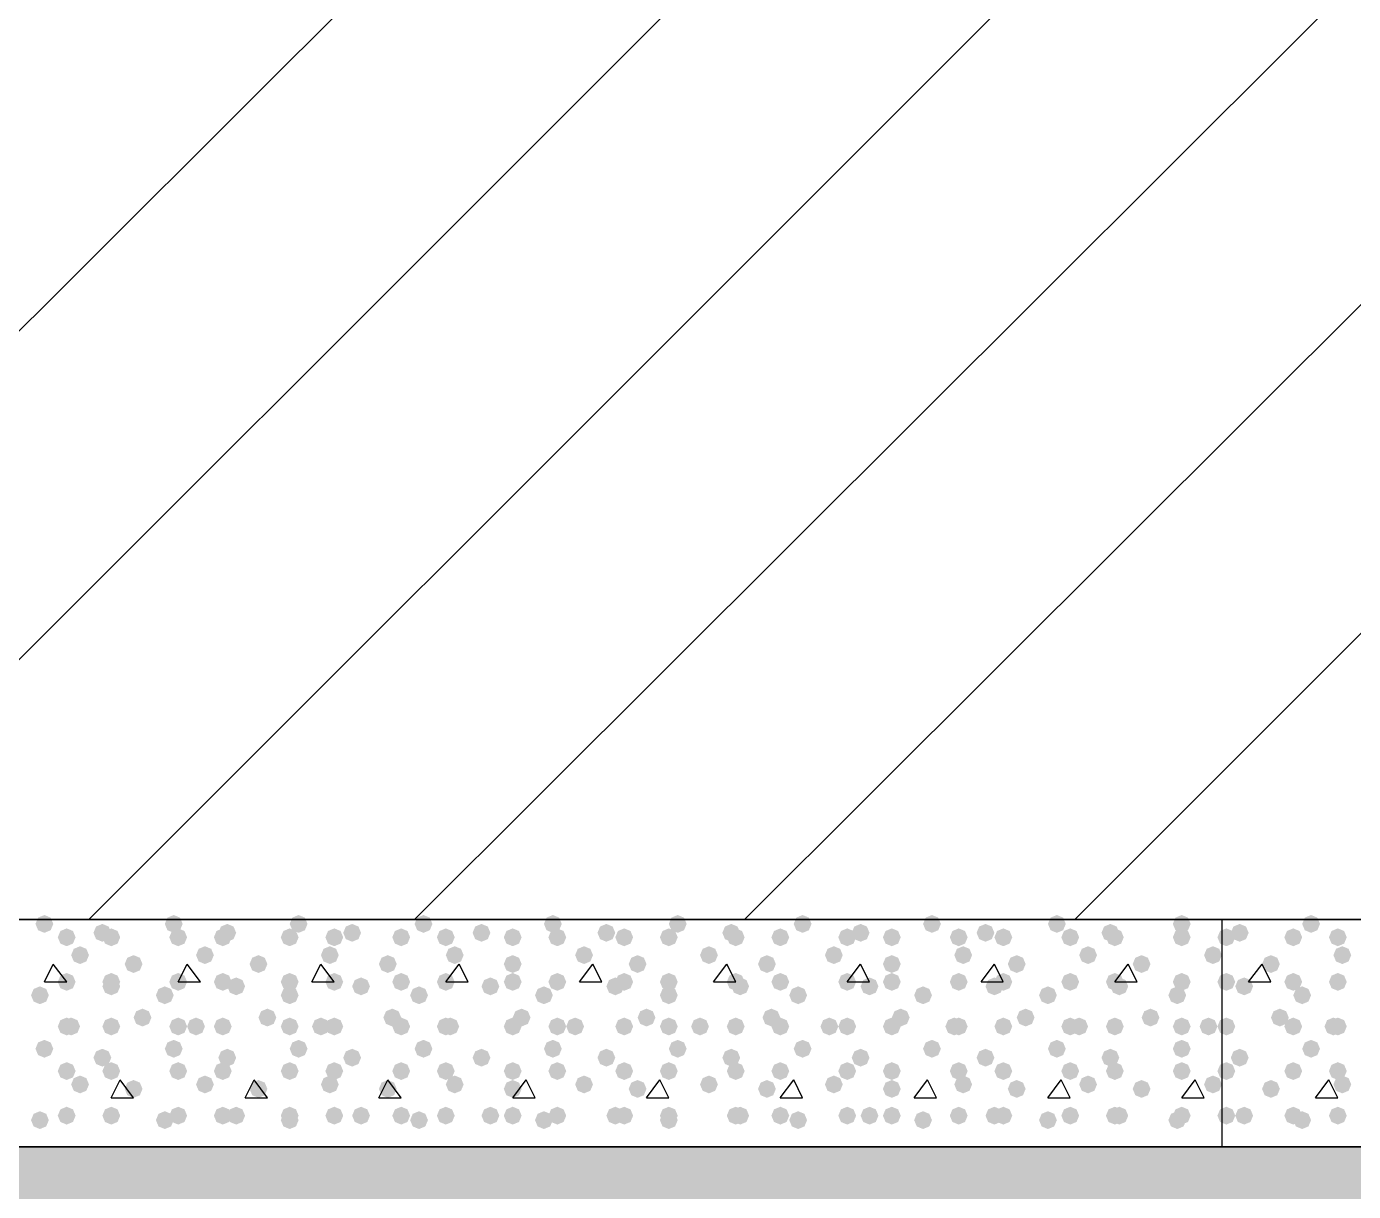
# Model space of a CAD drawing. Header units: millimetres. Extents: x 0 to 420, y 0 to 297.
# Drawn here: x 161.33 to 173.93, y 177.5 to 188.56 of the extents above; entities that cross this region are included whole.
import ezdxf

# ---------------------------------------------------------------- set-up
doc = ezdxf.new("R2010")
doc.units = ezdxf.units.MM
doc.layers.get('0').update_dxf_attribs({"linetype": 'CONTINUOUS'})

msp = doc.modelspace()

# ---------------------------------------------------------------- hatches: boundary and pattern name
at = {"true_color": 0x000008}
for points in [[(161.586333, 180.043667), (161.561462, 179.983871), (161.501667, 179.959), (161.441871, 179.983871), (161.417, 180.043667), (161.441871, 180.103462), (161.501667, 180.128333), (161.561462, 180.103463)], [(162.814, 180.043667), (162.789129, 179.983871), (162.729333, 179.959), (162.669537, 179.983871), (162.644667, 180.043667), (162.669537, 180.103462), (162.729333, 180.128333), (162.789129, 180.103463)], [(163.999333, 180.043667), (163.974463, 179.983871), (163.914667, 179.959), (163.854871, 179.983871), (163.83, 180.043667), (163.854871, 180.103462), (163.914667, 180.128333), (163.974462, 180.103463)], [(165.184667, 180.043667), (165.159796, 179.983871), (165.1, 179.959), (165.040204, 179.983871), (165.015333, 180.043667), (165.040204, 180.103462), (165.1, 180.128333), (165.159796, 180.103463)], [(166.412333, 180.043667), (166.387462, 179.983871), (166.327667, 179.959), (166.267871, 179.983871), (166.243, 180.043667), (166.267871, 180.103462), (166.327667, 180.128333), (166.387462, 180.103463)], [(167.597667, 180.043667), (167.572796, 179.983871), (167.513, 179.959), (167.453204, 179.983871), (167.428333, 180.043667), (167.453204, 180.103462), (167.513, 180.128333), (167.572796, 180.103463)], [(168.783, 180.043667), (168.758129, 179.983871), (168.698333, 179.959), (168.638537, 179.983871), (168.613667, 180.043667), (168.638537, 180.103462), (168.698333, 180.128333), (168.758129, 180.103463)], [(170.010667, 180.043667), (169.985796, 179.983871), (169.926, 179.959), (169.866204, 179.983871), (169.841333, 180.043667), (169.866204, 180.103462), (169.926, 180.128333), (169.985796, 180.103463)], [(171.196, 180.043667), (171.171129, 179.983871), (171.111333, 179.959), (171.051538, 179.983871), (171.026667, 180.043667), (171.051537, 180.103462), (171.111333, 180.128333), (171.171129, 180.103463)], [(172.381333, 180.043667), (172.356462, 179.983871), (172.296667, 179.959), (172.236871, 179.983871), (172.212, 180.043667), (172.236871, 180.103462), (172.296667, 180.128333), (172.356462, 180.103463)], [(161.798, 179.916667), (161.773129, 179.856871), (161.713333, 179.832), (161.653538, 179.856871), (161.628667, 179.916667), (161.653537, 179.976462), (161.713333, 180.001333), (161.773129, 179.976463)], [(162.136667, 179.959), (162.111796, 179.899204), (162.052, 179.874333), (161.992204, 179.899204), (161.967333, 179.959), (161.992204, 180.018796), (162.052, 180.043667), (162.111796, 180.018796)], [(162.221333, 179.916667), (162.196463, 179.856871), (162.136667, 179.832), (162.076871, 179.856871), (162.052, 179.916667), (162.076871, 179.976462), (162.136667, 180.001333), (162.196462, 179.976463)], [(162.856333, 179.916667), (162.831462, 179.856871), (162.771667, 179.832), (162.711871, 179.856871), (162.687, 179.916667), (162.711871, 179.976462), (162.771667, 180.001333), (162.831462, 179.976463)], [(163.279667, 179.916667), (163.254796, 179.856871), (163.195, 179.832), (163.135204, 179.856871), (163.110333, 179.916667), (163.135204, 179.976462), (163.195, 180.001333), (163.254796, 179.976463)], [(163.322, 179.959), (163.297129, 179.899204), (163.237333, 179.874333), (163.177538, 179.899204), (163.152667, 179.959), (163.177537, 180.018796), (163.237333, 180.043667), (163.297129, 180.018796)], [(163.914667, 179.916667), (163.889796, 179.856871), (163.83, 179.832), (163.770204, 179.856871), (163.745333, 179.916667), (163.770204, 179.976462), (163.83, 180.001333), (163.889796, 179.976463)], [(164.338, 179.916667), (164.313129, 179.856871), (164.253333, 179.832), (164.193537, 179.856871), (164.168667, 179.916667), (164.193537, 179.976462), (164.253333, 180.001333), (164.313129, 179.976463)], [(164.507333, 179.959), (164.482463, 179.899204), (164.422667, 179.874333), (164.362871, 179.899204), (164.338, 179.959), (164.362871, 180.018796), (164.422667, 180.043667), (164.482462, 180.018796)], [(164.973, 179.916667), (164.948129, 179.856871), (164.888333, 179.832), (164.828537, 179.856871), (164.803667, 179.916667), (164.828537, 179.976462), (164.888333, 180.001333), (164.948129, 179.976463)], [(165.396333, 179.916667), (165.371462, 179.856871), (165.311667, 179.832), (165.251871, 179.856871), (165.227, 179.916667), (165.251871, 179.976462), (165.311667, 180.001333), (165.371462, 179.976463)], [(165.735, 179.959), (165.710129, 179.899204), (165.650333, 179.874333), (165.590538, 179.899204), (165.565667, 179.959), (165.590537, 180.018796), (165.650333, 180.043667), (165.710129, 180.018796)], [(166.031333, 179.916667), (166.006463, 179.856871), (165.946667, 179.832), (165.886871, 179.856871), (165.862, 179.916667), (165.886871, 179.976462), (165.946667, 180.001333), (166.006462, 179.976463)], [(166.454667, 179.916667), (166.429796, 179.856871), (166.37, 179.832), (166.310204, 179.856871), (166.285333, 179.916667), (166.310204, 179.976462), (166.37, 180.001333), (166.429796, 179.976463)], [(166.920333, 179.959), (166.895462, 179.899204), (166.835667, 179.874333), (166.775871, 179.899204), (166.751, 179.959), (166.775871, 180.018796), (166.835667, 180.043667), (166.895462, 180.018796)], [(167.089667, 179.916667), (167.064796, 179.856871), (167.005, 179.832), (166.945204, 179.856871), (166.920333, 179.916667), (166.945204, 179.976462), (167.005, 180.001333), (167.064796, 179.976463)], [(167.513, 179.916667), (167.488129, 179.856871), (167.428333, 179.832), (167.368538, 179.856871), (167.343667, 179.916667), (167.368537, 179.976462), (167.428333, 180.001333), (167.488129, 179.976463)], [(168.105667, 179.959), (168.080796, 179.899204), (168.021, 179.874333), (167.961204, 179.899204), (167.936333, 179.959), (167.961204, 180.018796), (168.021, 180.043667), (168.080796, 180.018796)], [(168.148, 179.916667), (168.123129, 179.856871), (168.063333, 179.832), (168.003537, 179.856871), (167.978667, 179.916667), (168.003537, 179.976462), (168.063333, 180.001333), (168.123129, 179.976463)], [(168.571333, 179.916667), (168.546462, 179.856871), (168.486667, 179.832), (168.426871, 179.856871), (168.402, 179.916667), (168.426871, 179.976462), (168.486667, 180.001333), (168.546462, 179.976463)], [(169.206333, 179.916667), (169.181462, 179.856871), (169.121667, 179.832), (169.061871, 179.856871), (169.037, 179.916667), (169.061871, 179.976462), (169.121667, 180.001333), (169.181462, 179.976463)], [(169.333333, 179.959), (169.308462, 179.899204), (169.248667, 179.874333), (169.188871, 179.899204), (169.164, 179.959), (169.188871, 180.018796), (169.248667, 180.043667), (169.308462, 180.018796)], [(169.629667, 179.916667), (169.604796, 179.856871), (169.545, 179.832), (169.485204, 179.856871), (169.460333, 179.916667), (169.485204, 179.976462), (169.545, 180.001333), (169.604796, 179.976463)], [(170.264667, 179.916667), (170.239796, 179.856871), (170.18, 179.832), (170.120204, 179.856871), (170.095333, 179.916667), (170.120204, 179.976462), (170.18, 180.001333), (170.239796, 179.976463)], [(170.518667, 179.959), (170.493796, 179.899204), (170.434, 179.874333), (170.374204, 179.899204), (170.349333, 179.959), (170.374204, 180.018796), (170.434, 180.043667), (170.493796, 180.018796)], [(170.688, 179.916667), (170.663129, 179.856871), (170.603333, 179.832), (170.543538, 179.856871), (170.518667, 179.916667), (170.543537, 179.976462), (170.603333, 180.001333), (170.663129, 179.976463)], [(171.323, 179.916667), (171.298129, 179.856871), (171.238333, 179.832), (171.178538, 179.856871), (171.153667, 179.916667), (171.178537, 179.976462), (171.238333, 180.001333), (171.298129, 179.976463)], [(171.704, 179.959), (171.679129, 179.899204), (171.619333, 179.874333), (171.559538, 179.899204), (171.534667, 179.959), (171.559537, 180.018796), (171.619333, 180.043667), (171.679129, 180.018796)], [(171.746333, 179.916667), (171.721462, 179.856871), (171.661667, 179.832), (171.601871, 179.856871), (171.577, 179.916667), (171.601871, 179.976462), (171.661667, 180.001333), (171.721462, 179.976463)], [(172.381333, 179.916667), (172.356462, 179.856871), (172.296667, 179.832), (172.236871, 179.856871), (172.212, 179.916667), (172.236871, 179.976462), (172.296667, 180.001333), (172.356462, 179.976463)], [(161.925, 179.747333), (161.900129, 179.687537), (161.840333, 179.662667), (161.780538, 179.687537), (161.755667, 179.747333), (161.780537, 179.807129), (161.840333, 179.832), (161.900129, 179.807129)], [(162.433, 179.662667), (162.408129, 179.602871), (162.348333, 179.578), (162.288538, 179.602871), (162.263667, 179.662667), (162.288537, 179.722462), (162.348333, 179.747333), (162.408129, 179.722463)], [(163.110333, 179.747333), (163.085462, 179.687537), (163.025667, 179.662667), (162.965871, 179.687537), (162.941, 179.747333), (162.965871, 179.807129), (163.025667, 179.832), (163.085462, 179.807129)], [(163.618333, 179.662667), (163.593462, 179.602871), (163.533667, 179.578), (163.473871, 179.602871), (163.449, 179.662667), (163.473871, 179.722462), (163.533667, 179.747333), (163.593462, 179.722463)], [(164.295667, 179.747333), (164.270796, 179.687537), (164.211, 179.662667), (164.151204, 179.687537), (164.126333, 179.747333), (164.151204, 179.807129), (164.211, 179.832), (164.270796, 179.807129)], [(164.846, 179.662667), (164.821129, 179.602871), (164.761333, 179.578), (164.701538, 179.602871), (164.676667, 179.662667), (164.701537, 179.722462), (164.761333, 179.747333), (164.821129, 179.722463)], [(165.481, 179.747333), (165.456129, 179.687537), (165.396333, 179.662667), (165.336538, 179.687537), (165.311667, 179.747333), (165.336537, 179.807129), (165.396333, 179.832), (165.456129, 179.807129)], [(166.031333, 179.662667), (166.006463, 179.602871), (165.946667, 179.578), (165.886871, 179.602871), (165.862, 179.662667), (165.886871, 179.722462), (165.946667, 179.747333), (166.006462, 179.722463)], [(166.708667, 179.747333), (166.683796, 179.687537), (166.624, 179.662667), (166.564204, 179.687537), (166.539333, 179.747333), (166.564204, 179.807129), (166.624, 179.832), (166.683796, 179.807129)], [(167.216667, 179.662667), (167.191796, 179.602871), (167.132, 179.578), (167.072204, 179.602871), (167.047333, 179.662667), (167.072204, 179.722462), (167.132, 179.747333), (167.191796, 179.722463)], [(167.894, 179.747333), (167.869129, 179.687537), (167.809333, 179.662667), (167.749538, 179.687537), (167.724667, 179.747333), (167.749537, 179.807129), (167.809333, 179.832), (167.869129, 179.807129)], [(168.444333, 179.662667), (168.419463, 179.602871), (168.359667, 179.578), (168.299871, 179.602871), (168.275, 179.662667), (168.299871, 179.722462), (168.359667, 179.747333), (168.419462, 179.722463)], [(169.079333, 179.747333), (169.054463, 179.687537), (168.994667, 179.662667), (168.934871, 179.687537), (168.91, 179.747333), (168.934871, 179.807129), (168.994667, 179.832), (169.054462, 179.807129)], [(169.629667, 179.662667), (169.604796, 179.602871), (169.545, 179.578), (169.485204, 179.602871), (169.460333, 179.662667), (169.485204, 179.722462), (169.545, 179.747333), (169.604796, 179.722463)], [(170.307, 179.747333), (170.282129, 179.687537), (170.222333, 179.662667), (170.162537, 179.687537), (170.137667, 179.747333), (170.162537, 179.807129), (170.222333, 179.832), (170.282129, 179.807129)], [(170.815, 179.662667), (170.790129, 179.602871), (170.730333, 179.578), (170.670538, 179.602871), (170.645667, 179.662667), (170.670537, 179.722462), (170.730333, 179.747333), (170.790129, 179.722463)], [(171.492333, 179.747333), (171.467462, 179.687537), (171.407667, 179.662667), (171.347871, 179.687537), (171.323, 179.747333), (171.347871, 179.807129), (171.407667, 179.832), (171.467462, 179.807129)], [(172.000333, 179.662667), (171.975462, 179.602871), (171.915667, 179.578), (171.855871, 179.602871), (171.831, 179.662667), (171.855871, 179.722462), (171.915667, 179.747333), (171.975462, 179.722463)], [(172.677667, 179.747333), (172.652796, 179.687537), (172.593, 179.662667), (172.533204, 179.687537), (172.508333, 179.747333), (172.533204, 179.807129), (172.593, 179.832), (172.652796, 179.807129)], [(161.798, 179.493333), (161.773129, 179.433538), (161.713333, 179.408667), (161.653538, 179.433538), (161.628667, 179.493333), (161.653537, 179.553129), (161.713333, 179.578), (161.773129, 179.553129)], [(162.221333, 179.493333), (162.196463, 179.433538), (162.136667, 179.408667), (162.076871, 179.433538), (162.052, 179.493333), (162.076871, 179.553129), (162.136667, 179.578), (162.196462, 179.553129)], [(162.221333, 179.451), (162.196463, 179.391204), (162.136667, 179.366333), (162.076871, 179.391204), (162.052, 179.451), (162.076871, 179.510796), (162.136667, 179.535667), (162.196462, 179.510796)], [(162.856333, 179.493333), (162.831462, 179.433538), (162.771667, 179.408667), (162.711871, 179.433538), (162.687, 179.493333), (162.711871, 179.553129), (162.771667, 179.578), (162.831462, 179.553129)], [(163.279667, 179.493333), (163.254796, 179.433538), (163.195, 179.408667), (163.135204, 179.433538), (163.110333, 179.493333), (163.135204, 179.553129), (163.195, 179.578), (163.254796, 179.553129)], [(163.406667, 179.451), (163.381796, 179.391204), (163.322, 179.366333), (163.262204, 179.391204), (163.237333, 179.451), (163.262204, 179.510796), (163.322, 179.535667), (163.381796, 179.510796)], [(163.914667, 179.493333), (163.889796, 179.433538), (163.83, 179.408667), (163.770204, 179.433538), (163.745333, 179.493333), (163.770204, 179.553129), (163.83, 179.578), (163.889796, 179.553129)], [(164.338, 179.493333), (164.313129, 179.433538), (164.253333, 179.408667), (164.193537, 179.433538), (164.168667, 179.493333), (164.193537, 179.553129), (164.253333, 179.578), (164.313129, 179.553129)], [(164.592, 179.451), (164.567129, 179.391204), (164.507333, 179.366333), (164.447538, 179.391204), (164.422667, 179.451), (164.447537, 179.510796), (164.507333, 179.535667), (164.567129, 179.510796)], [(164.973, 179.493333), (164.948129, 179.433538), (164.888333, 179.408667), (164.828537, 179.433538), (164.803667, 179.493333), (164.828537, 179.553129), (164.888333, 179.578), (164.948129, 179.553129)], [(165.396333, 179.493333), (165.371462, 179.433538), (165.311667, 179.408667), (165.251871, 179.433538), (165.227, 179.493333), (165.251871, 179.553129), (165.311667, 179.578), (165.371462, 179.553129)], [(165.819667, 179.451), (165.794796, 179.391204), (165.735, 179.366333), (165.675204, 179.391204), (165.650333, 179.451), (165.675204, 179.510796), (165.735, 179.535667), (165.794796, 179.510796)], [(166.031333, 179.493333), (166.006463, 179.433538), (165.946667, 179.408667), (165.886871, 179.433538), (165.862, 179.493333), (165.886871, 179.553129), (165.946667, 179.578), (166.006462, 179.553129)], [(166.454667, 179.493333), (166.429796, 179.433538), (166.37, 179.408667), (166.310204, 179.433538), (166.285333, 179.493333), (166.310204, 179.553129), (166.37, 179.578), (166.429796, 179.553129)], [(167.005, 179.451), (166.980129, 179.391204), (166.920333, 179.366333), (166.860538, 179.391204), (166.835667, 179.451), (166.860537, 179.510796), (166.920333, 179.535667), (166.980129, 179.510796)], [(167.089667, 179.493333), (167.064796, 179.433538), (167.005, 179.408667), (166.945204, 179.433538), (166.920333, 179.493333), (166.945204, 179.553129), (167.005, 179.578), (167.064796, 179.553129)], [(167.513, 179.493333), (167.488129, 179.433538), (167.428333, 179.408667), (167.368538, 179.433538), (167.343667, 179.493333), (167.368537, 179.553129), (167.428333, 179.578), (167.488129, 179.553129)], [(168.148, 179.493333), (168.123129, 179.433538), (168.063333, 179.408667), (168.003537, 179.433538), (167.978667, 179.493333), (168.003537, 179.553129), (168.063333, 179.578), (168.123129, 179.553129)], [(168.190333, 179.451), (168.165462, 179.391204), (168.105667, 179.366333), (168.045871, 179.391204), (168.021, 179.451), (168.045871, 179.510796), (168.105667, 179.535667), (168.165462, 179.510796)], [(168.571333, 179.493333), (168.546462, 179.433538), (168.486667, 179.408667), (168.426871, 179.433538), (168.402, 179.493333), (168.426871, 179.553129), (168.486667, 179.578), (168.546462, 179.553129)], [(169.206333, 179.493333), (169.181462, 179.433538), (169.121667, 179.408667), (169.061871, 179.433538), (169.037, 179.493333), (169.061871, 179.553129), (169.121667, 179.578), (169.181462, 179.553129)], [(169.418, 179.451), (169.393129, 179.391204), (169.333333, 179.366333), (169.273538, 179.391204), (169.248667, 179.451), (169.273537, 179.510796), (169.333333, 179.535667), (169.393129, 179.510796)], [(169.629667, 179.493333), (169.604796, 179.433538), (169.545, 179.408667), (169.485204, 179.433538), (169.460333, 179.493333), (169.485204, 179.553129), (169.545, 179.578), (169.604796, 179.553129)], [(170.264667, 179.493333), (170.239796, 179.433538), (170.18, 179.408667), (170.120204, 179.433538), (170.095333, 179.493333), (170.120204, 179.553129), (170.18, 179.578), (170.239796, 179.553129)], [(170.603333, 179.451), (170.578463, 179.391204), (170.518667, 179.366333), (170.458871, 179.391204), (170.434, 179.451), (170.458871, 179.510796), (170.518667, 179.535667), (170.578462, 179.510796)], [(170.688, 179.493333), (170.663129, 179.433538), (170.603333, 179.408667), (170.543538, 179.433538), (170.518667, 179.493333), (170.543537, 179.553129), (170.603333, 179.578), (170.663129, 179.553129)], [(171.323, 179.493333), (171.298129, 179.433538), (171.238333, 179.408667), (171.178538, 179.433538), (171.153667, 179.493333), (171.178537, 179.553129), (171.238333, 179.578), (171.298129, 179.553129)], [(171.746333, 179.493333), (171.721462, 179.433538), (171.661667, 179.408667), (171.601871, 179.433538), (171.577, 179.493333), (171.601871, 179.553129), (171.661667, 179.578), (171.721462, 179.553129)], [(171.788667, 179.451), (171.763796, 179.391204), (171.704, 179.366333), (171.644204, 179.391204), (171.619333, 179.451), (171.644204, 179.510796), (171.704, 179.535667), (171.763796, 179.510796)], [(172.381333, 179.493333), (172.356462, 179.433538), (172.296667, 179.408667), (172.236871, 179.433538), (172.212, 179.493333), (172.236871, 179.553129), (172.296667, 179.578), (172.356462, 179.553129)], [(161.544, 179.366333), (161.519129, 179.306537), (161.459333, 179.281667), (161.399538, 179.306537), (161.374667, 179.366333), (161.399537, 179.426129), (161.459333, 179.451), (161.519129, 179.426129)], [(162.729333, 179.366333), (162.704463, 179.306537), (162.644667, 179.281667), (162.584871, 179.306537), (162.56, 179.366333), (162.584871, 179.426129), (162.644667, 179.451), (162.704462, 179.426129)], [(163.914667, 179.366333), (163.889796, 179.306537), (163.83, 179.281667), (163.770204, 179.306537), (163.745333, 179.366333), (163.770204, 179.426129), (163.83, 179.451), (163.889796, 179.426129)], [(165.142333, 179.366333), (165.117462, 179.306537), (165.057667, 179.281667), (164.997871, 179.306537), (164.973, 179.366333), (164.997871, 179.426129), (165.057667, 179.451), (165.117462, 179.426129)], [(166.327667, 179.366333), (166.302796, 179.306537), (166.243, 179.281667), (166.183204, 179.306537), (166.158333, 179.366333), (166.183204, 179.426129), (166.243, 179.451), (166.302796, 179.426129)], [(167.513, 179.366333), (167.488129, 179.306537), (167.428333, 179.281667), (167.368538, 179.306537), (167.343667, 179.366333), (167.368537, 179.426129), (167.428333, 179.451), (167.488129, 179.426129)], [(168.740667, 179.366333), (168.715796, 179.306537), (168.656, 179.281667), (168.596204, 179.306537), (168.571333, 179.366333), (168.596204, 179.426129), (168.656, 179.451), (168.715796, 179.426129)], [(169.926, 179.366333), (169.901129, 179.306537), (169.841333, 179.281667), (169.781538, 179.306537), (169.756667, 179.366333), (169.781537, 179.426129), (169.841333, 179.451), (169.901129, 179.426129)], [(171.111333, 179.366333), (171.086462, 179.306537), (171.026667, 179.281667), (170.966871, 179.306537), (170.942, 179.366333), (170.966871, 179.426129), (171.026667, 179.451), (171.086462, 179.426129)], [(172.339, 179.366333), (172.314129, 179.306537), (172.254333, 179.281667), (172.194538, 179.306537), (172.169667, 179.366333), (172.194537, 179.426129), (172.254333, 179.451), (172.314129, 179.426129)], [(162.517667, 179.154667), (162.492796, 179.094871), (162.433, 179.07), (162.373204, 179.094871), (162.348333, 179.154667), (162.373204, 179.214462), (162.433, 179.239333), (162.492796, 179.214463)], [(163.703, 179.154667), (163.678129, 179.094871), (163.618333, 179.07), (163.558538, 179.094871), (163.533667, 179.154667), (163.558537, 179.214462), (163.618333, 179.239333), (163.678129, 179.214463)], [(164.888333, 179.154667), (164.863463, 179.094871), (164.803667, 179.07), (164.743871, 179.094871), (164.719, 179.154667), (164.743871, 179.214462), (164.803667, 179.239333), (164.863462, 179.214463)], [(166.116, 179.154667), (166.091129, 179.094871), (166.031333, 179.07), (165.971538, 179.094871), (165.946667, 179.154667), (165.971537, 179.214462), (166.031333, 179.239333), (166.091129, 179.214463)], [(167.301333, 179.154667), (167.276462, 179.094871), (167.216667, 179.07), (167.156871, 179.094871), (167.132, 179.154667), (167.156871, 179.214462), (167.216667, 179.239333), (167.276462, 179.214463)], [(168.486667, 179.154667), (168.461796, 179.094871), (168.402, 179.07), (168.342204, 179.094871), (168.317333, 179.154667), (168.342204, 179.214462), (168.402, 179.239333), (168.461796, 179.214463)], [(169.714333, 179.154667), (169.689462, 179.094871), (169.629667, 179.07), (169.569871, 179.094871), (169.545, 179.154667), (169.569871, 179.214462), (169.629667, 179.239333), (169.689462, 179.214463)], [(170.899667, 179.154667), (170.874796, 179.094871), (170.815, 179.07), (170.755204, 179.094871), (170.730333, 179.154667), (170.755204, 179.214462), (170.815, 179.239333), (170.874796, 179.214463)], [(172.085, 179.154667), (172.060129, 179.094871), (172.000333, 179.07), (171.940538, 179.094871), (171.915667, 179.154667), (171.940537, 179.214462), (172.000333, 179.239333), (172.060129, 179.214463)], [(161.798, 179.07), (161.773129, 179.010204), (161.713333, 178.985333), (161.653538, 179.010204), (161.628667, 179.07), (161.653537, 179.129796), (161.713333, 179.154667), (161.773129, 179.129796)], [(161.840333, 179.07), (161.815462, 179.010204), (161.755667, 178.985333), (161.695871, 179.010204), (161.671, 179.07), (161.695871, 179.129796), (161.755667, 179.154667), (161.815462, 179.129796)], [(162.221333, 179.07), (162.196463, 179.010204), (162.136667, 178.985333), (162.076871, 179.010204), (162.052, 179.07), (162.076871, 179.129796), (162.136667, 179.154667), (162.196462, 179.129796)], [(162.856333, 179.07), (162.831462, 179.010204), (162.771667, 178.985333), (162.711871, 179.010204), (162.687, 179.07), (162.711871, 179.129796), (162.771667, 179.154667), (162.831462, 179.129796)], [(163.025667, 179.07), (163.000796, 179.010204), (162.941, 178.985333), (162.881204, 179.010204), (162.856333, 179.07), (162.881204, 179.129796), (162.941, 179.154667), (163.000796, 179.129796)], [(163.279667, 179.07), (163.254796, 179.010204), (163.195, 178.985333), (163.135204, 179.010204), (163.110333, 179.07), (163.135204, 179.129796), (163.195, 179.154667), (163.254796, 179.129796)], [(163.914667, 179.07), (163.889796, 179.010204), (163.83, 178.985333), (163.770204, 179.010204), (163.745333, 179.07), (163.770204, 179.129796), (163.83, 179.154667), (163.889796, 179.129796)], [(164.211, 179.07), (164.186129, 179.010204), (164.126333, 178.985333), (164.066538, 179.010204), (164.041667, 179.07), (164.066537, 179.129796), (164.126333, 179.154667), (164.186129, 179.129796)], [(164.338, 179.07), (164.313129, 179.010204), (164.253333, 178.985333), (164.193537, 179.010204), (164.168667, 179.07), (164.193537, 179.129796), (164.253333, 179.154667), (164.313129, 179.129796)], [(164.973, 179.07), (164.948129, 179.010204), (164.888333, 178.985333), (164.828537, 179.010204), (164.803667, 179.07), (164.828537, 179.129796), (164.888333, 179.154667), (164.948129, 179.129796)], [(165.396333, 179.07), (165.371462, 179.010204), (165.311667, 178.985333), (165.251871, 179.010204), (165.227, 179.07), (165.251871, 179.129796), (165.311667, 179.154667), (165.371462, 179.129796)], [(165.438667, 179.07), (165.413796, 179.010204), (165.354, 178.985333), (165.294204, 179.010204), (165.269333, 179.07), (165.294204, 179.129796), (165.354, 179.154667), (165.413796, 179.129796)], [(166.031333, 179.07), (166.006463, 179.010204), (165.946667, 178.985333), (165.886871, 179.010204), (165.862, 179.07), (165.886871, 179.129796), (165.946667, 179.154667), (166.006462, 179.129796)], [(166.454667, 179.07), (166.429796, 179.010204), (166.37, 178.985333), (166.310204, 179.010204), (166.285333, 179.07), (166.310204, 179.129796), (166.37, 179.154667), (166.429796, 179.129796)], [(166.624, 179.07), (166.599129, 179.010204), (166.539333, 178.985333), (166.479537, 179.010204), (166.454667, 179.07), (166.479537, 179.129796), (166.539333, 179.154667), (166.599129, 179.129796)], [(167.089667, 179.07), (167.064796, 179.010204), (167.005, 178.985333), (166.945204, 179.010204), (166.920333, 179.07), (166.945204, 179.129796), (167.005, 179.154667), (167.064796, 179.129796)], [(167.513, 179.07), (167.488129, 179.010204), (167.428333, 178.985333), (167.368538, 179.010204), (167.343667, 179.07), (167.368537, 179.129796), (167.428333, 179.154667), (167.488129, 179.129796)], [(167.809333, 179.07), (167.784463, 179.010204), (167.724667, 178.985333), (167.664871, 179.010204), (167.64, 179.07), (167.664871, 179.129796), (167.724667, 179.154667), (167.784462, 179.129796)], [(168.148, 179.07), (168.123129, 179.010204), (168.063333, 178.985333), (168.003537, 179.010204), (167.978667, 179.07), (168.003537, 179.129796), (168.063333, 179.154667), (168.123129, 179.129796)], [(168.571333, 179.07), (168.546462, 179.010204), (168.486667, 178.985333), (168.426871, 179.010204), (168.402, 179.07), (168.426871, 179.129796), (168.486667, 179.154667), (168.546462, 179.129796)], [(169.037, 179.07), (169.012129, 179.010204), (168.952333, 178.985333), (168.892538, 179.010204), (168.867667, 179.07), (168.892537, 179.129796), (168.952333, 179.154667), (169.012129, 179.129796)], [(169.206333, 179.07), (169.181462, 179.010204), (169.121667, 178.985333), (169.061871, 179.010204), (169.037, 179.07), (169.061871, 179.129796), (169.121667, 179.154667), (169.181462, 179.129796)], [(169.629667, 179.07), (169.604796, 179.010204), (169.545, 178.985333), (169.485204, 179.010204), (169.460333, 179.07), (169.485204, 179.129796), (169.545, 179.154667), (169.604796, 179.129796)], [(170.222333, 179.07), (170.197462, 179.010204), (170.137667, 178.985333), (170.077871, 179.010204), (170.053, 179.07), (170.077871, 179.129796), (170.137667, 179.154667), (170.197462, 179.129796)], [(170.264667, 179.07), (170.239796, 179.010204), (170.18, 178.985333), (170.120204, 179.010204), (170.095333, 179.07), (170.120204, 179.129796), (170.18, 179.154667), (170.239796, 179.129796)], [(170.688, 179.07), (170.663129, 179.010204), (170.603333, 178.985333), (170.543538, 179.010204), (170.518667, 179.07), (170.543537, 179.129796), (170.603333, 179.154667), (170.663129, 179.129796)], [(171.323, 179.07), (171.298129, 179.010204), (171.238333, 178.985333), (171.178538, 179.010204), (171.153667, 179.07), (171.178537, 179.129796), (171.238333, 179.154667), (171.298129, 179.129796)], [(171.407667, 179.07), (171.382796, 179.010204), (171.323, 178.985333), (171.263204, 179.010204), (171.238333, 179.07), (171.263204, 179.129796), (171.323, 179.154667), (171.382796, 179.129796)], [(171.746333, 179.07), (171.721462, 179.010204), (171.661667, 178.985333), (171.601871, 179.010204), (171.577, 179.07), (171.601871, 179.129796), (171.661667, 179.154667), (171.721462, 179.129796)], [(172.381333, 179.07), (172.356462, 179.010204), (172.296667, 178.985333), (172.236871, 179.010204), (172.212, 179.07), (172.236871, 179.129796), (172.296667, 179.154667), (172.356462, 179.129796)], [(172.635333, 179.07), (172.610462, 179.010204), (172.550667, 178.985333), (172.490871, 179.010204), (172.466, 179.07), (172.490871, 179.129796), (172.550667, 179.154667), (172.610462, 179.129796)], [(161.586333, 178.858333), (161.561462, 178.798537), (161.501667, 178.773667), (161.441871, 178.798537), (161.417, 178.858333), (161.441871, 178.918129), (161.501667, 178.943), (161.561462, 178.918129)], [(162.136667, 178.773667), (162.111796, 178.713871), (162.052, 178.689), (161.992204, 178.713871), (161.967333, 178.773667), (161.992204, 178.833462), (162.052, 178.858333), (162.111796, 178.833463)], [(162.814, 178.858333), (162.789129, 178.798537), (162.729333, 178.773667), (162.669537, 178.798537), (162.644667, 178.858333), (162.669537, 178.918129), (162.729333, 178.943), (162.789129, 178.918129)], [(163.322, 178.773667), (163.297129, 178.713871), (163.237333, 178.689), (163.177538, 178.713871), (163.152667, 178.773667), (163.177537, 178.833462), (163.237333, 178.858333), (163.297129, 178.833463)], [(163.999333, 178.858333), (163.974463, 178.798537), (163.914667, 178.773667), (163.854871, 178.798537), (163.83, 178.858333), (163.854871, 178.918129), (163.914667, 178.943), (163.974462, 178.918129)], [(164.507333, 178.773667), (164.482463, 178.713871), (164.422667, 178.689), (164.362871, 178.713871), (164.338, 178.773667), (164.362871, 178.833462), (164.422667, 178.858333), (164.482462, 178.833463)], [(165.184667, 178.858333), (165.159796, 178.798537), (165.1, 178.773667), (165.040204, 178.798537), (165.015333, 178.858333), (165.040204, 178.918129), (165.1, 178.943), (165.159796, 178.918129)], [(165.735, 178.773667), (165.710129, 178.713871), (165.650333, 178.689), (165.590538, 178.713871), (165.565667, 178.773667), (165.590537, 178.833462), (165.650333, 178.858333), (165.710129, 178.833463)], [(166.412333, 178.858333), (166.387462, 178.798537), (166.327667, 178.773667), (166.267871, 178.798537), (166.243, 178.858333), (166.267871, 178.918129), (166.327667, 178.943), (166.387462, 178.918129)], [(166.920333, 178.773667), (166.895462, 178.713871), (166.835667, 178.689), (166.775871, 178.713871), (166.751, 178.773667), (166.775871, 178.833462), (166.835667, 178.858333), (166.895462, 178.833463)], [(167.597667, 178.858333), (167.572796, 178.798537), (167.513, 178.773667), (167.453204, 178.798537), (167.428333, 178.858333), (167.453204, 178.918129), (167.513, 178.943), (167.572796, 178.918129)], [(168.105667, 178.773667), (168.080796, 178.713871), (168.021, 178.689), (167.961204, 178.713871), (167.936333, 178.773667), (167.961204, 178.833462), (168.021, 178.858333), (168.080796, 178.833463)], [(168.783, 178.858333), (168.758129, 178.798537), (168.698333, 178.773667), (168.638537, 178.798537), (168.613667, 178.858333), (168.638537, 178.918129), (168.698333, 178.943), (168.758129, 178.918129)], [(169.333333, 178.773667), (169.308462, 178.713871), (169.248667, 178.689), (169.188871, 178.713871), (169.164, 178.773667), (169.188871, 178.833462), (169.248667, 178.858333), (169.308462, 178.833463)], [(170.010667, 178.858333), (169.985796, 178.798537), (169.926, 178.773667), (169.866204, 178.798537), (169.841333, 178.858333), (169.866204, 178.918129), (169.926, 178.943), (169.985796, 178.918129)], [(170.518667, 178.773667), (170.493796, 178.713871), (170.434, 178.689), (170.374204, 178.713871), (170.349333, 178.773667), (170.374204, 178.833462), (170.434, 178.858333), (170.493796, 178.833463)], [(171.196, 178.858333), (171.171129, 178.798537), (171.111333, 178.773667), (171.051538, 178.798537), (171.026667, 178.858333), (171.051537, 178.918129), (171.111333, 178.943), (171.171129, 178.918129)], [(171.704, 178.773667), (171.679129, 178.713871), (171.619333, 178.689), (171.559538, 178.713871), (171.534667, 178.773667), (171.559537, 178.833462), (171.619333, 178.858333), (171.679129, 178.833463)], [(172.381333, 178.858333), (172.356462, 178.798537), (172.296667, 178.773667), (172.236871, 178.798537), (172.212, 178.858333), (172.236871, 178.918129), (172.296667, 178.943), (172.356462, 178.918129)], [(161.798, 178.646667), (161.773129, 178.586871), (161.713333, 178.562), (161.653538, 178.586871), (161.628667, 178.646667), (161.653537, 178.706462), (161.713333, 178.731333), (161.773129, 178.706463)], [(162.221333, 178.646667), (162.196463, 178.586871), (162.136667, 178.562), (162.076871, 178.586871), (162.052, 178.646667), (162.076871, 178.706462), (162.136667, 178.731333), (162.196462, 178.706463)], [(162.856333, 178.646667), (162.831462, 178.586871), (162.771667, 178.562), (162.711871, 178.586871), (162.687, 178.646667), (162.711871, 178.706462), (162.771667, 178.731333), (162.831462, 178.706463)], [(163.279667, 178.646667), (163.254796, 178.586871), (163.195, 178.562), (163.135204, 178.586871), (163.110333, 178.646667), (163.135204, 178.706462), (163.195, 178.731333), (163.254796, 178.706463)], [(163.914667, 178.646667), (163.889796, 178.586871), (163.83, 178.562), (163.770204, 178.586871), (163.745333, 178.646667), (163.770204, 178.706462), (163.83, 178.731333), (163.889796, 178.706463)], [(164.338, 178.646667), (164.313129, 178.586871), (164.253333, 178.562), (164.193537, 178.586871), (164.168667, 178.646667), (164.193537, 178.706462), (164.253333, 178.731333), (164.313129, 178.706463)], [(164.973, 178.646667), (164.948129, 178.586871), (164.888333, 178.562), (164.828537, 178.586871), (164.803667, 178.646667), (164.828537, 178.706462), (164.888333, 178.731333), (164.948129, 178.706463)], [(165.396333, 178.646667), (165.371462, 178.586871), (165.311667, 178.562), (165.251871, 178.586871), (165.227, 178.646667), (165.251871, 178.706462), (165.311667, 178.731333), (165.371462, 178.706463)], [(166.031333, 178.646667), (166.006463, 178.586871), (165.946667, 178.562), (165.886871, 178.586871), (165.862, 178.646667), (165.886871, 178.706462), (165.946667, 178.731333), (166.006462, 178.706463)], [(166.454667, 178.646667), (166.429796, 178.586871), (166.37, 178.562), (166.310204, 178.586871), (166.285333, 178.646667), (166.310204, 178.706462), (166.37, 178.731333), (166.429796, 178.706463)], [(167.089667, 178.646667), (167.064796, 178.586871), (167.005, 178.562), (166.945204, 178.586871), (166.920333, 178.646667), (166.945204, 178.706462), (167.005, 178.731333), (167.064796, 178.706463)], [(167.513, 178.646667), (167.488129, 178.586871), (167.428333, 178.562), (167.368538, 178.586871), (167.343667, 178.646667), (167.368537, 178.706462), (167.428333, 178.731333), (167.488129, 178.706463)], [(168.148, 178.646667), (168.123129, 178.586871), (168.063333, 178.562), (168.003537, 178.586871), (167.978667, 178.646667), (168.003537, 178.706462), (168.063333, 178.731333), (168.123129, 178.706463)], [(168.571333, 178.646667), (168.546462, 178.586871), (168.486667, 178.562), (168.426871, 178.586871), (168.402, 178.646667), (168.426871, 178.706462), (168.486667, 178.731333), (168.546462, 178.706463)], [(169.206333, 178.646667), (169.181462, 178.586871), (169.121667, 178.562), (169.061871, 178.586871), (169.037, 178.646667), (169.061871, 178.706462), (169.121667, 178.731333), (169.181462, 178.706463)], [(169.629667, 178.646667), (169.604796, 178.586871), (169.545, 178.562), (169.485204, 178.586871), (169.460333, 178.646667), (169.485204, 178.706462), (169.545, 178.731333), (169.604796, 178.706463)], [(170.264667, 178.646667), (170.239796, 178.586871), (170.18, 178.562), (170.120204, 178.586871), (170.095333, 178.646667), (170.120204, 178.706462), (170.18, 178.731333), (170.239796, 178.706463)], [(170.688, 178.646667), (170.663129, 178.586871), (170.603333, 178.562), (170.543538, 178.586871), (170.518667, 178.646667), (170.543537, 178.706462), (170.603333, 178.731333), (170.663129, 178.706463)], [(171.323, 178.646667), (171.298129, 178.586871), (171.238333, 178.562), (171.178538, 178.586871), (171.153667, 178.646667), (171.178537, 178.706462), (171.238333, 178.731333), (171.298129, 178.706463)], [(171.746333, 178.646667), (171.721462, 178.586871), (171.661667, 178.562), (171.601871, 178.586871), (171.577, 178.646667), (171.601871, 178.706462), (171.661667, 178.731333), (171.721462, 178.706463)], [(172.381333, 178.646667), (172.356462, 178.586871), (172.296667, 178.562), (172.236871, 178.586871), (172.212, 178.646667), (172.236871, 178.706462), (172.296667, 178.731333), (172.356462, 178.706463)], [(161.925, 178.519667), (161.900129, 178.459871), (161.840333, 178.435), (161.780538, 178.459871), (161.755667, 178.519667), (161.780537, 178.579462), (161.840333, 178.604333), (161.900129, 178.579463)], [(163.110333, 178.519667), (163.085462, 178.459871), (163.025667, 178.435), (162.965871, 178.459871), (162.941, 178.519667), (162.965871, 178.579462), (163.025667, 178.604333), (163.085462, 178.579463)], [(164.295667, 178.519667), (164.270796, 178.459871), (164.211, 178.435), (164.151204, 178.459871), (164.126333, 178.519667), (164.151204, 178.579462), (164.211, 178.604333), (164.270796, 178.579463)], [(165.481, 178.519667), (165.456129, 178.459871), (165.396333, 178.435), (165.336538, 178.459871), (165.311667, 178.519667), (165.336537, 178.579462), (165.396333, 178.604333), (165.456129, 178.579463)], [(166.708667, 178.519667), (166.683796, 178.459871), (166.624, 178.435), (166.564204, 178.459871), (166.539333, 178.519667), (166.564204, 178.579462), (166.624, 178.604333), (166.683796, 178.579463)], [(167.894, 178.519667), (167.869129, 178.459871), (167.809333, 178.435), (167.749538, 178.459871), (167.724667, 178.519667), (167.749537, 178.579462), (167.809333, 178.604333), (167.869129, 178.579463)], [(169.079333, 178.519667), (169.054463, 178.459871), (168.994667, 178.435), (168.934871, 178.459871), (168.91, 178.519667), (168.934871, 178.579462), (168.994667, 178.604333), (169.054462, 178.579463)], [(170.307, 178.519667), (170.282129, 178.459871), (170.222333, 178.435), (170.162537, 178.459871), (170.137667, 178.519667), (170.162537, 178.579462), (170.222333, 178.604333), (170.282129, 178.579463)], [(171.492333, 178.519667), (171.467462, 178.459871), (171.407667, 178.435), (171.347871, 178.459871), (171.323, 178.519667), (171.347871, 178.579462), (171.407667, 178.604333), (171.467462, 178.579463)], [(172.677667, 178.519667), (172.652796, 178.459871), (172.593, 178.435), (172.533204, 178.459871), (172.508333, 178.519667), (172.533204, 178.579462), (172.593, 178.604333), (172.652796, 178.579463)], [(162.433, 178.477333), (162.408129, 178.417537), (162.348333, 178.392667), (162.288538, 178.417537), (162.263667, 178.477333), (162.288537, 178.537129), (162.348333, 178.562), (162.408129, 178.537129)], [(163.618333, 178.477333), (163.593462, 178.417537), (163.533667, 178.392667), (163.473871, 178.417537), (163.449, 178.477333), (163.473871, 178.537129), (163.533667, 178.562), (163.593462, 178.537129)], [(164.846, 178.477333), (164.821129, 178.417537), (164.761333, 178.392667), (164.701538, 178.417537), (164.676667, 178.477333), (164.701537, 178.537129), (164.761333, 178.562), (164.821129, 178.537129)], [(166.031333, 178.477333), (166.006463, 178.417537), (165.946667, 178.392667), (165.886871, 178.417537), (165.862, 178.477333), (165.886871, 178.537129), (165.946667, 178.562), (166.006462, 178.537129)], [(167.216667, 178.477333), (167.191796, 178.417537), (167.132, 178.392667), (167.072204, 178.417537), (167.047333, 178.477333), (167.072204, 178.537129), (167.132, 178.562), (167.191796, 178.537129)], [(168.444333, 178.477333), (168.419463, 178.417537), (168.359667, 178.392667), (168.299871, 178.417537), (168.275, 178.477333), (168.299871, 178.537129), (168.359667, 178.562), (168.419462, 178.537129)], [(169.629667, 178.477333), (169.604796, 178.417537), (169.545, 178.392667), (169.485204, 178.417537), (169.460333, 178.477333), (169.485204, 178.537129), (169.545, 178.562), (169.604796, 178.537129)], [(170.815, 178.477333), (170.790129, 178.417537), (170.730333, 178.392667), (170.670538, 178.417537), (170.645667, 178.477333), (170.670537, 178.537129), (170.730333, 178.562), (170.790129, 178.537129)], [(172.000333, 178.477333), (171.975462, 178.417537), (171.915667, 178.392667), (171.855871, 178.417537), (171.831, 178.477333), (171.855871, 178.537129), (171.915667, 178.562), (171.975462, 178.537129)], [(161.544, 178.181), (161.519129, 178.121204), (161.459333, 178.096333), (161.399538, 178.121204), (161.374667, 178.181), (161.399537, 178.240796), (161.459333, 178.265667), (161.519129, 178.240796)], [(161.798, 178.223333), (161.773129, 178.163537), (161.713333, 178.138667), (161.653538, 178.163537), (161.628667, 178.223333), (161.653537, 178.283129), (161.713333, 178.308), (161.773129, 178.283129)], [(162.221333, 178.223333), (162.196463, 178.163537), (162.136667, 178.138667), (162.076871, 178.163537), (162.052, 178.223333), (162.076871, 178.283129), (162.136667, 178.308), (162.196462, 178.283129)], [(162.221333, 178.223333), (162.196463, 178.163537), (162.136667, 178.138667), (162.076871, 178.163537), (162.052, 178.223333), (162.076871, 178.283129), (162.136667, 178.308), (162.196462, 178.283129)], [(162.729333, 178.181), (162.704463, 178.121204), (162.644667, 178.096333), (162.584871, 178.121204), (162.56, 178.181), (162.584871, 178.240796), (162.644667, 178.265667), (162.704462, 178.240796)], [(162.856333, 178.223333), (162.831462, 178.163537), (162.771667, 178.138667), (162.711871, 178.163537), (162.687, 178.223333), (162.711871, 178.283129), (162.771667, 178.308), (162.831462, 178.283129)], [(163.279667, 178.223333), (163.254796, 178.163537), (163.195, 178.138667), (163.135204, 178.163537), (163.110333, 178.223333), (163.135204, 178.283129), (163.195, 178.308), (163.254796, 178.283129)], [(163.406667, 178.223333), (163.381796, 178.163537), (163.322, 178.138667), (163.262204, 178.163537), (163.237333, 178.223333), (163.262204, 178.283129), (163.322, 178.308), (163.381796, 178.283129)], [(163.914667, 178.223333), (163.889796, 178.163537), (163.83, 178.138667), (163.770204, 178.163537), (163.745333, 178.223333), (163.770204, 178.283129), (163.83, 178.308), (163.889796, 178.283129)], [(163.914667, 178.181), (163.889796, 178.121204), (163.83, 178.096333), (163.770204, 178.121204), (163.745333, 178.181), (163.770204, 178.240796), (163.83, 178.265667), (163.889796, 178.240796)], [(164.338, 178.223333), (164.313129, 178.163537), (164.253333, 178.138667), (164.193537, 178.163537), (164.168667, 178.223333), (164.193537, 178.283129), (164.253333, 178.308), (164.313129, 178.283129)], [(164.592, 178.223333), (164.567129, 178.163537), (164.507333, 178.138667), (164.447538, 178.163537), (164.422667, 178.223333), (164.447537, 178.283129), (164.507333, 178.308), (164.567129, 178.283129)], [(164.973, 178.223333), (164.948129, 178.163537), (164.888333, 178.138667), (164.828537, 178.163537), (164.803667, 178.223333), (164.828537, 178.283129), (164.888333, 178.308), (164.948129, 178.283129)], [(165.142333, 178.181), (165.117462, 178.121204), (165.057667, 178.096333), (164.997871, 178.121204), (164.973, 178.181), (164.997871, 178.240796), (165.057667, 178.265667), (165.117462, 178.240796)], [(165.396333, 178.223333), (165.371462, 178.163537), (165.311667, 178.138667), (165.251871, 178.163537), (165.227, 178.223333), (165.251871, 178.283129), (165.311667, 178.308), (165.371462, 178.283129)], [(165.819667, 178.223333), (165.794796, 178.163537), (165.735, 178.138667), (165.675204, 178.163537), (165.650333, 178.223333), (165.675204, 178.283129), (165.735, 178.308), (165.794796, 178.283129)], [(166.031333, 178.223333), (166.006463, 178.163537), (165.946667, 178.138667), (165.886871, 178.163537), (165.862, 178.223333), (165.886871, 178.283129), (165.946667, 178.308), (166.006462, 178.283129)], [(166.327667, 178.181), (166.302796, 178.121204), (166.243, 178.096333), (166.183204, 178.121204), (166.158333, 178.181), (166.183204, 178.240796), (166.243, 178.265667), (166.302796, 178.240796)], [(166.454667, 178.223333), (166.429796, 178.163537), (166.37, 178.138667), (166.310204, 178.163537), (166.285333, 178.223333), (166.310204, 178.283129), (166.37, 178.308), (166.429796, 178.283129)], [(167.005, 178.223333), (166.980129, 178.163537), (166.920333, 178.138667), (166.860538, 178.163537), (166.835667, 178.223333), (166.860537, 178.283129), (166.920333, 178.308), (166.980129, 178.283129)], [(167.089667, 178.223333), (167.064796, 178.163537), (167.005, 178.138667), (166.945204, 178.163537), (166.920333, 178.223333), (166.945204, 178.283129), (167.005, 178.308), (167.064796, 178.283129)], [(167.513, 178.223333), (167.488129, 178.163537), (167.428333, 178.138667), (167.368538, 178.163537), (167.343667, 178.223333), (167.368537, 178.283129), (167.428333, 178.308), (167.488129, 178.283129)], [(167.513, 178.181), (167.488129, 178.121204), (167.428333, 178.096333), (167.368538, 178.121204), (167.343667, 178.181), (167.368537, 178.240796), (167.428333, 178.265667), (167.488129, 178.240796)], [(168.148, 178.223333), (168.123129, 178.163537), (168.063333, 178.138667), (168.003537, 178.163537), (167.978667, 178.223333), (168.003537, 178.283129), (168.063333, 178.308), (168.123129, 178.283129)], [(168.190333, 178.223333), (168.165462, 178.163537), (168.105667, 178.138667), (168.045871, 178.163537), (168.021, 178.223333), (168.045871, 178.283129), (168.105667, 178.308), (168.165462, 178.283129)], [(168.571333, 178.223333), (168.546462, 178.163537), (168.486667, 178.138667), (168.426871, 178.163537), (168.402, 178.223333), (168.426871, 178.283129), (168.486667, 178.308), (168.546462, 178.283129)], [(168.740667, 178.181), (168.715796, 178.121204), (168.656, 178.096333), (168.596204, 178.121204), (168.571333, 178.181), (168.596204, 178.240796), (168.656, 178.265667), (168.715796, 178.240796)], [(169.206333, 178.223333), (169.181462, 178.163537), (169.121667, 178.138667), (169.061871, 178.163537), (169.037, 178.223333), (169.061871, 178.283129), (169.121667, 178.308), (169.181462, 178.283129)], [(169.418, 178.223333), (169.393129, 178.163537), (169.333333, 178.138667), (169.273538, 178.163537), (169.248667, 178.223333), (169.273537, 178.283129), (169.333333, 178.308), (169.393129, 178.283129)], [(169.629667, 178.223333), (169.604796, 178.163537), (169.545, 178.138667), (169.485204, 178.163537), (169.460333, 178.223333), (169.485204, 178.283129), (169.545, 178.308), (169.604796, 178.283129)], [(169.926, 178.181), (169.901129, 178.121204), (169.841333, 178.096333), (169.781538, 178.121204), (169.756667, 178.181), (169.781537, 178.240796), (169.841333, 178.265667), (169.901129, 178.240796)], [(170.264667, 178.223333), (170.239796, 178.163537), (170.18, 178.138667), (170.120204, 178.163537), (170.095333, 178.223333), (170.120204, 178.283129), (170.18, 178.308), (170.239796, 178.283129)], [(170.603333, 178.223333), (170.578463, 178.163537), (170.518667, 178.138667), (170.458871, 178.163537), (170.434, 178.223333), (170.458871, 178.283129), (170.518667, 178.308), (170.578462, 178.283129)], [(170.688, 178.223333), (170.663129, 178.163537), (170.603333, 178.138667), (170.543538, 178.163537), (170.518667, 178.223333), (170.543537, 178.283129), (170.603333, 178.308), (170.663129, 178.283129)], [(171.111333, 178.181), (171.086462, 178.121204), (171.026667, 178.096333), (170.966871, 178.121204), (170.942, 178.181), (170.966871, 178.240796), (171.026667, 178.265667), (171.086462, 178.240796)], [(171.323, 178.223333), (171.298129, 178.163537), (171.238333, 178.138667), (171.178538, 178.163537), (171.153667, 178.223333), (171.178537, 178.283129), (171.238333, 178.308), (171.298129, 178.283129)], [(171.746333, 178.223333), (171.721462, 178.163537), (171.661667, 178.138667), (171.601871, 178.163537), (171.577, 178.223333), (171.601871, 178.283129), (171.661667, 178.308), (171.721462, 178.283129)], [(171.788667, 178.223333), (171.763796, 178.163537), (171.704, 178.138667), (171.644204, 178.163537), (171.619333, 178.223333), (171.644204, 178.283129), (171.704, 178.308), (171.763796, 178.283129)], [(172.339, 178.181), (172.314129, 178.121204), (172.254333, 178.096333), (172.194538, 178.121204), (172.169667, 178.181), (172.194537, 178.240796), (172.254333, 178.265667), (172.314129, 178.240796)], [(172.381333, 178.223333), (172.356462, 178.163537), (172.296667, 178.138667), (172.236871, 178.163537), (172.212, 178.223333), (172.236871, 178.283129), (172.296667, 178.308), (172.356462, 178.283129)]]:
    msp.add_hatch(color=0, dxfattribs=at).paths.add_polyline_path(points, flags=0)
at = {"true_color": 0x000007}
for points in [[(173.609, 180.043667), (173.584129, 179.983871), (173.524333, 179.959), (173.464538, 179.983871), (173.439667, 180.043667), (173.464537, 180.103462), (173.524333, 180.128333), (173.584129, 180.103463)], [(172.804667, 179.916667), (172.779796, 179.856871), (172.72, 179.832), (172.660204, 179.856871), (172.635333, 179.916667), (172.660204, 179.976462), (172.72, 180.001333), (172.779796, 179.976463)], [(172.931667, 179.959), (172.906796, 179.899204), (172.847, 179.874333), (172.787204, 179.899204), (172.762333, 179.959), (172.787204, 180.018796), (172.847, 180.043667), (172.906796, 180.018796)], [(173.439667, 179.916667), (173.414796, 179.856871), (173.355, 179.832), (173.295204, 179.856871), (173.270333, 179.916667), (173.295204, 179.976462), (173.355, 180.001333), (173.414796, 179.976463)], [(173.863, 179.916667), (173.838129, 179.856871), (173.778333, 179.832), (173.718538, 179.856871), (173.693667, 179.916667), (173.718537, 179.976462), (173.778333, 180.001333), (173.838129, 179.976463)], [(173.228, 179.662667), (173.203129, 179.602871), (173.143333, 179.578), (173.083538, 179.602871), (173.058667, 179.662667), (173.083537, 179.722462), (173.143333, 179.747333), (173.203129, 179.722463)], [(173.905333, 179.747333), (173.880462, 179.687537), (173.820667, 179.662667), (173.760871, 179.687537), (173.736, 179.747333), (173.760871, 179.807129), (173.820667, 179.832), (173.880462, 179.807129)], [(172.804667, 179.493333), (172.779796, 179.433538), (172.72, 179.408667), (172.660204, 179.433538), (172.635333, 179.493333), (172.660204, 179.553129), (172.72, 179.578), (172.779796, 179.553129)], [(172.974, 179.451), (172.949129, 179.391204), (172.889333, 179.366333), (172.829538, 179.391204), (172.804667, 179.451), (172.829537, 179.510796), (172.889333, 179.535667), (172.949129, 179.510796)], [(173.439667, 179.493333), (173.414796, 179.433538), (173.355, 179.408667), (173.295204, 179.433538), (173.270333, 179.493333), (173.295204, 179.553129), (173.355, 179.578), (173.414796, 179.553129)], [(173.863, 179.493333), (173.838129, 179.433538), (173.778333, 179.408667), (173.718538, 179.433538), (173.693667, 179.493333), (173.718537, 179.553129), (173.778333, 179.578), (173.838129, 179.553129)], [(173.524333, 179.366333), (173.499462, 179.306537), (173.439667, 179.281667), (173.379871, 179.306537), (173.355, 179.366333), (173.379871, 179.426129), (173.439667, 179.451), (173.499462, 179.426129)], [(173.312667, 179.154667), (173.287796, 179.094871), (173.228, 179.07), (173.168204, 179.094871), (173.143333, 179.154667), (173.168204, 179.214462), (173.228, 179.239333), (173.287796, 179.214463)], [(172.804667, 179.07), (172.779796, 179.010204), (172.72, 178.985333), (172.660204, 179.010204), (172.635333, 179.07), (172.660204, 179.129796), (172.72, 179.154667), (172.779796, 179.129796)], [(173.439667, 179.07), (173.414796, 179.010204), (173.355, 178.985333), (173.295204, 179.010204), (173.270333, 179.07), (173.295204, 179.129796), (173.355, 179.154667), (173.414796, 179.129796)], [(173.820667, 179.07), (173.795796, 179.010204), (173.736, 178.985333), (173.676204, 179.010204), (173.651333, 179.07), (173.676204, 179.129796), (173.736, 179.154667), (173.795796, 179.129796)], [(173.863, 179.07), (173.838129, 179.010204), (173.778333, 178.985333), (173.718538, 179.010204), (173.693667, 179.07), (173.718537, 179.129796), (173.778333, 179.154667), (173.838129, 179.129796)], [(172.931667, 178.773667), (172.906796, 178.713871), (172.847, 178.689), (172.787204, 178.713871), (172.762333, 178.773667), (172.787204, 178.833462), (172.847, 178.858333), (172.906796, 178.833463)], [(173.609, 178.858333), (173.584129, 178.798537), (173.524333, 178.773667), (173.464538, 178.798537), (173.439667, 178.858333), (173.464537, 178.918129), (173.524333, 178.943), (173.584129, 178.918129)], [(172.804667, 178.646667), (172.779796, 178.586871), (172.72, 178.562), (172.660204, 178.586871), (172.635333, 178.646667), (172.660204, 178.706462), (172.72, 178.731333), (172.779796, 178.706463)], [(173.439667, 178.646667), (173.414796, 178.586871), (173.355, 178.562), (173.295204, 178.586871), (173.270333, 178.646667), (173.295204, 178.706462), (173.355, 178.731333), (173.414796, 178.706463)], [(173.863, 178.646667), (173.838129, 178.586871), (173.778333, 178.562), (173.718538, 178.586871), (173.693667, 178.646667), (173.718537, 178.706462), (173.778333, 178.731333), (173.838129, 178.706463)], [(173.905333, 178.519667), (173.880462, 178.459871), (173.820667, 178.435), (173.760871, 178.459871), (173.736, 178.519667), (173.760871, 178.579462), (173.820667, 178.604333), (173.880462, 178.579463)], [(173.228, 178.477333), (173.203129, 178.417537), (173.143333, 178.392667), (173.083538, 178.417537), (173.058667, 178.477333), (173.083537, 178.537129), (173.143333, 178.562), (173.203129, 178.537129)], [(172.804667, 178.223333), (172.779796, 178.163537), (172.72, 178.138667), (172.660204, 178.163537), (172.635333, 178.223333), (172.660204, 178.283129), (172.72, 178.308), (172.779796, 178.283129)], [(172.974, 178.223333), (172.949129, 178.163537), (172.889333, 178.138667), (172.829538, 178.163537), (172.804667, 178.223333), (172.829537, 178.283129), (172.889333, 178.308), (172.949129, 178.283129)], [(173.439667, 178.223333), (173.414796, 178.163537), (173.355, 178.138667), (173.295204, 178.163537), (173.270333, 178.223333), (173.295204, 178.283129), (173.355, 178.308), (173.414796, 178.283129)], [(173.524333, 178.181), (173.499462, 178.121204), (173.439667, 178.096333), (173.379871, 178.121204), (173.355, 178.181), (173.379871, 178.240796), (173.439667, 178.265667), (173.499462, 178.240796)], [(173.863, 178.223333), (173.838129, 178.163537), (173.778333, 178.138667), (173.718538, 178.163537), (173.693667, 178.223333), (173.718537, 178.283129), (173.778333, 178.308), (173.838129, 178.283129)]]:
    msp.add_hatch(color=0, dxfattribs=at).paths.add_polyline_path(points, flags=0)
at = {"true_color": 0x000008}
h = msp.add_hatch(color=0, dxfattribs=at)
h.paths.add_polyline_path([(378.544667, 177.927), (32.469667, 177.927), (378.544667, 165.946667)], flags=0)
h.paths.add_polyline_path([(32.469667, 177.927), (378.544667, 165.946667), (32.469667, 165.946667)], flags=0)

# ---------------------------------------------------------------- linework, layer by layer
at = {"color": 0, "true_color": 0x000007}
for points in [[(31.369, 201.252667), (31.369, 177.927), (379.603, 177.927), (379.603, 201.252667), (217.17, 201.252667), (217.17, 222.461667), (193.844333, 222.461667), (193.844333, 201.252667)], [(31.369, 201.252667), (31.369, 177.927), (379.603, 177.927), (379.603, 201.252667), (217.17, 201.252667), (217.17, 222.461667), (193.844333, 222.461667), (193.844333, 201.252667)], [(33.528002, 199.135999), (195.961001, 199.135999), (195.961001, 220.344999), (215.053334, 220.344999), (215.053334, 199.135999), (377.486334, 199.135999), (377.486334, 180.085999), (33.528002, 180.085999)], [(172.677667, 180.086), (172.677667, 177.927), (174.794333, 177.927), (174.794333, 180.086)]]:
    msp.add_lwpolyline(points, close=True, dxfattribs=at)
at = {"color": 0, "true_color": 0x0000fd}
msp.add_lwpolyline([(33.528, 180.086), (377.486333, 180.086), (377.486333, 199.136), (215.053333, 199.136), (215.053333, 220.345), (195.961, 220.345), (195.961, 199.136), (33.528, 199.136)], close=True, dxfattribs=at)
at = {"color": 0, "true_color": 0x000002}
for points in [[(155.659667, 180.086), (174.752, 199.136)], [(158.792333, 180.086), (177.842333, 199.136)], [(161.925, 180.086), (180.975, 199.136)], [(165.015333, 180.086), (184.107667, 199.136)], [(168.148, 180.086), (187.240333, 199.136)], [(171.280667, 180.086), (190.330667, 199.136)]]:
    msp.add_lwpolyline(points, dxfattribs=at)
at = {"color": 0, "true_color": 0x000007}
for points in [[(172.677667, 180.086), (153.585333, 180.086)], [(172.931667, 179.493333), (173.058667, 179.662667)], [(173.143333, 179.493333), (173.058667, 179.662667)], [(172.931667, 179.493333), (173.143333, 179.493333)], [(173.566667, 178.392667), (173.693667, 178.562)], [(173.778333, 178.392667), (173.693667, 178.562)], [(173.566667, 178.392667), (173.778333, 178.392667)], [(153.585333, 177.927), (172.677667, 177.927)]]:
    msp.add_lwpolyline(points, dxfattribs=at)
at = {"color": 0, "true_color": 0x000008}
for points in [[(161.501667, 179.493333), (161.586333, 179.662667)], [(161.713333, 179.493333), (161.586333, 179.662667)], [(162.771667, 179.493333), (162.856333, 179.662667)], [(162.983333, 179.493333), (162.856333, 179.662667)], [(164.041667, 179.493333), (164.126333, 179.662667)], [(164.253333, 179.493333), (164.126333, 179.662667)], [(165.311667, 179.493333), (165.438667, 179.662667)], [(165.523333, 179.493333), (165.438667, 179.662667)], [(166.581667, 179.493333), (166.708667, 179.662667)], [(166.793333, 179.493333), (166.708667, 179.662667)], [(167.851667, 179.493333), (167.978667, 179.662667)], [(168.063333, 179.493333), (167.978667, 179.662667)], [(169.121667, 179.493333), (169.248667, 179.662667)], [(169.333333, 179.493333), (169.248667, 179.662667)], [(170.391667, 179.493333), (170.518667, 179.662667)], [(170.603333, 179.493333), (170.518667, 179.662667)], [(171.661667, 179.493333), (171.788667, 179.662667)], [(171.873333, 179.493333), (171.788667, 179.662667)], [(161.501667, 179.493333), (161.713333, 179.493333)], [(162.771667, 179.493333), (162.983333, 179.493333)], [(164.041667, 179.493333), (164.253333, 179.493333)], [(165.311667, 179.493333), (165.523333, 179.493333)], [(166.581667, 179.493333), (166.793333, 179.493333)], [(167.851667, 179.493333), (168.063333, 179.493333)], [(169.121667, 179.493333), (169.333333, 179.493333)], [(170.391667, 179.493333), (170.603333, 179.493333)], [(171.661667, 179.493333), (171.873333, 179.493333)], [(162.136667, 178.392667), (162.221333, 178.562)], [(162.348333, 178.392667), (162.221333, 178.562)], [(163.406667, 178.392667), (163.491333, 178.562)], [(163.618333, 178.392667), (163.491333, 178.562)], [(164.676667, 178.392667), (164.761333, 178.562)], [(164.888333, 178.392667), (164.761333, 178.562)], [(165.946667, 178.392667), (166.073667, 178.562)], [(166.158333, 178.392667), (166.073667, 178.562)], [(167.216667, 178.392667), (167.343667, 178.562)], [(167.428333, 178.392667), (167.343667, 178.562)], [(168.486667, 178.392667), (168.613667, 178.562)], [(168.698333, 178.392667), (168.613667, 178.562)], [(169.756667, 178.392667), (169.883667, 178.562)], [(169.968333, 178.392667), (169.883667, 178.562)], [(171.026667, 178.392667), (171.153667, 178.562)], [(171.238333, 178.392667), (171.153667, 178.562)], [(172.296667, 178.392667), (172.423667, 178.562)], [(172.508333, 178.392667), (172.423667, 178.562)], [(162.136667, 178.392667), (162.348333, 178.392667)], [(163.406667, 178.392667), (163.618333, 178.392667)], [(164.676667, 178.392667), (164.888333, 178.392667)], [(165.946667, 178.392667), (166.158333, 178.392667)], [(167.216667, 178.392667), (167.428333, 178.392667)], [(168.486667, 178.392667), (168.698333, 178.392667)], [(169.756667, 178.392667), (169.968333, 178.392667)], [(171.026667, 178.392667), (171.238333, 178.392667)], [(172.296667, 178.392667), (172.508333, 178.392667)]]:
    msp.add_lwpolyline(points, dxfattribs=at)
msp.add_lwpolyline([(378.544667, 177.927), (32.469667, 177.927), (378.544667, 165.946667)], close=True, dxfattribs=at)

doc.saveas('drawing.dxf')
